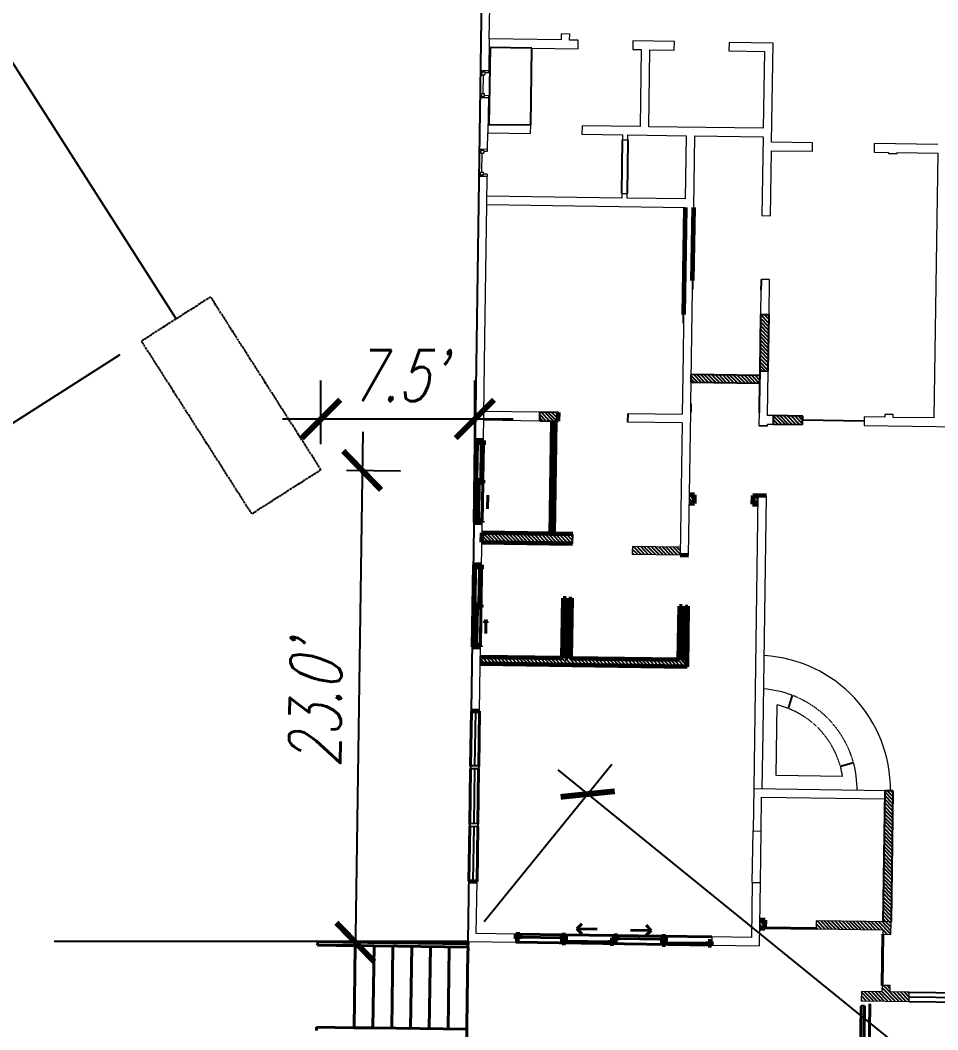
# Model space of a CAD drawing. Extents: x -13328 to 38686, y -10157 to 7853.
# Drawn here: x -8136 to -7599, y 3157 to 3748 of the extents above; entities that cross this region are included whole.
import ezdxf

# ---------------------------------------------------------------- set-up
doc = ezdxf.new("R2010")
doc.units = 0
doc.header["$LTSCALE"] = 1.5
doc.header["$MEASUREMENT"] = 0
for name, pattern in [('CONTINOUS', [0]), ('HIDDEN2', [0.1875, 0.125, -0.0625]), ('PHANTOM', [2.5, 1.25, -0.25, 0.25, -0.25, 0.25, -0.25]), ('PHANTOM2', [1.25, 0.625, -0.125, 0.125, -0.125, 0.125, -0.125])]:
    doc.linetypes.add(name, pattern=pattern)
doc.layers.get('0').update_dxf_attribs({"color": 8})
doc.layers.get('DEFPOINTS').update_dxf_attribs({"color": 11})
for name, color, linetype in [('A-Deck-Edge', 2, 'Continuous'), ('A-Deck-Guardrail', 1, 'Continuous'), ('A-FLOR', 1, 'Continuous'), ('A-Stair', 1, 'Continuous'), ('A-WALL-ext-exs', 2, 'Continuous'), ('A-Wall-Int', 3, 'Continuous'), ('A-wall-int-exs', 41, 'Continuous'), ('A-Window', 74, 'Continuous'), ('A-Window-exs', 43, 'Continuous'), ('C-Septic-exs', 2, 'PHANTOM'), ('C-SS', 140, 'PHANTOM2'), ('Hatch-walls', 8, 'Continuous'), ('Layer1', 1, 'Continuous'), ('Q-CASE', 31, 'Continuous')]:
    doc.layers.add(name, color=color, linetype=linetype)
doc.layers.add('A-Wall-ext', color=6, linetype='Continuous', lineweight=18)
doc.styles.add('ROMANS', font='ROMANS.shx', dxfattribs={"width": 0.7, "oblique": 15})
doc.dimstyles.new('Dim240.0', dxfattribs={"dimscale": 240, "dimtxt": 0.125, "dimasz": 0.09375, "dimexe": 0.09375, "dimexo": 0.0625, "dimgap": 0.03125, "dimtad": 1, "dimdec": 1, "dimlfac": 0.083333, "dimzin": 0, "dimdsep": 46, "dimtxsty": 'ROMANS', "dimblk1": 'ARCHTICK', "dimblk2": 'ARCHTICK', "dimsah": 1, "dimcen": 0.09375, "dimdle": 0.09375, "dimclrd": 256, "dimclre": 256, "dimclrt": 3, "dimadec": 4, "dimazin": 0, "dimtfac": 1, "dimtdec": 1, "dimtmove": 0, "dimatfit": 3, "dimldrblk": 'ARCHTICK', "dimfxl": 1, "dimtolj": 1, "dimtzin": 0, "dimarcsym": 0})
pattern_1 = [(134.16842, (-7865.037, 3831.0003), (-1.075942, -1.0451548), [])]

# ---------------------------------------------------------------- blocks, each defined once
blk = doc.blocks.new('Fixed - 16_ x 42_-626436-Level 1')
at = {"layer": 'A-Window-exs', "lineweight": 9}
for p, q in [((-9.5, 2.375), (-8.75, 2.375)), ((-8.75, -0.125), (-8.75, 2.375)), ((-8.75, 1.625), (-8.75, -0.125)), ((-8.75, 1.625), (-7, 1.625)), ((-7, 1.625), (-7, -0.125)), ((-7, 0.75), (4, 0.75)), ((4, 1.625), (4, -0.125)), ((5.75, 1.625), (4, 1.625)), ((5.75, -0.125), (5.75, 2.375)), ((6.5, 2.375), (5.75, 2.375)), ((5.75, 1.625), (5.75, -0.125)), ((-8.25, -2.375), (-9.5, -2.375)), ((-8.75, -0.125), (-7, -0.125)), ((-8.75, -0.125), (-8.25, -0.125)), ((-8.25, -2.375), (-8.25, -0.125)), ((5.75, -0.125), (4, -0.125)), ((5.25, -0.125), (5.75, -0.125)), ((5.25, -0.125), (5.25, -2.375)), ((5.25, -2.375), (6.5, -2.375))]:
    blk.add_line(p, q, dxfattribs=at)
blk = doc.blocks.new('_ARCHTICK')
at = {"color": 0, "linetype": 'ByBlock', "const_width": 0.15}
blk.add_lwpolyline([(-0.5, -0.5), (0.5, 0.5)], dxfattribs=at)
blk = doc.blocks.new('*D137')
at = {"layer": 'DEFPOINTS', "color": 0, "transparency": 16777216}
for p in [(-7960.07, 3485.06), (-7964.08, 3208.96), (-7939.98, 3208.61)]:
    blk.add_point(p, dxfattribs=at)
at = {"layer": 'Layer1', "lineweight": -2, "transparency": 16777216}
for p, q in [((-7935.65, 3507.21), (-7940.31, 3186.11)), ((-7945.07, 3484.84), (-7913.48, 3484.38)), ((-7949.08, 3208.74), (-7917.49, 3208.28))]:
    blk.add_line(p, q, dxfattribs=at)
at = {"layer": 'Layer1', "lineweight": -2, "transparency": 16777216, "xscale": 22.5, "yscale": 22.5, "zscale": 22.5}
for p, rotation in [((-7935.98, 3484.71), 89.16842300854665), ((-7939.98, 3208.61), 269.1684230085467)]:
    blk.add_blockref('_ARCHTICK', p, dxfattribs=dict(at, rotation=rotation))
at = {"layer": 'Layer1', "color": 3, "transparency": 16777216, "insert": (-7963.33, 3347.02), "char_height": 30, "attachment_point": 5, "rotation": 89.16842, "style": 'ROMANS'}
blk.add_mtext("\\A1;23.0'", dxfattribs=at)
blk = doc.blocks.new('*D138')
at = {"layer": 'DEFPOINTS', "color": 0, "transparency": 16777216}
for p in [(-7870.08, 3514.78), (-7960.07, 3485.06), (-7870.08, 3483.75)]:
    blk.add_point(p, dxfattribs=at)
at = {"layer": 'Layer1', "lineweight": -2, "transparency": 16777216}
for p, q in [((-7960.07, 3500.06), (-7960.07, 3537.28)), ((-7870.08, 3498.75), (-7870.08, 3537.28)), ((-7982.57, 3514.78), (-7847.58, 3514.78))]:
    blk.add_line(p, q, dxfattribs=at)
at = {"layer": 'Layer1', "lineweight": -2, "transparency": 16777216, "xscale": 22.5, "yscale": 22.5, "zscale": 22.5, "rotation": 180}
blk.add_blockref('_ARCHTICK', (-7960.07, 3514.78), dxfattribs=at)
at = {"layer": 'Layer1', "lineweight": -2, "transparency": 16777216, "xscale": 22.5, "yscale": 22.5, "zscale": 22.5}
blk.add_blockref('_ARCHTICK', (-7870.08, 3514.78), dxfattribs=at)
at = {"layer": 'Layer1', "color": 3, "transparency": 16777216, "insert": (-7915.07, 3540.14), "char_height": 30, "attachment_point": 5, "style": 'ROMANS'}
blk.add_mtext("\\A1;7.5'", dxfattribs=at)
blk = doc.blocks.new('*D139')
at = {"layer": 'DEFPOINTS', "color": 0, "transparency": 16777216}
for p in [(-7874.06, 3209.06), (-7161.11, 2773.6), (-7231.11, 2687.34)]:
    blk.add_point(p, dxfattribs=at)
at = {"layer": 'Layer1', "lineweight": -2, "transparency": 16777216}
for p, q in [((-7864.61, 3220.71), (-7789.9, 3312.79)), ((-7821.54, 3309.49), (-7143.64, 2759.42)), ((-7221.65, 2698.99), (-7146.94, 2791.07))]:
    blk.add_line(p, q, dxfattribs=at)
at = {"layer": 'Layer1', "lineweight": -2, "transparency": 16777216, "xscale": 22.5, "yscale": 22.5, "zscale": 22.5}
for p, rotation in [((-7804.07, 3295.31), 140.9430207804882), ((-7161.11, 2773.6), 320.9430207804882)]:
    blk.add_blockref('_ARCHTICK', p, dxfattribs=dict(at, rotation=rotation))
at = {"layer": 'Layer1', "color": 3, "transparency": 16777216, "insert": (-7466.62, 3054.15), "char_height": 30, "attachment_point": 5, "rotation": 320.94302, "style": 'ROMANS'}
blk.add_mtext("\\A1;69.0'", dxfattribs=at)
blk = doc.blocks.new('*D141')
at = {"layer": 'DEFPOINTS', "color": 0, "transparency": 16777216}
for p in [(-8690.22, 4584.99), (-8065.07, 3560.41), (-8463.29, 3306.37)]:
    blk.add_point(p, dxfattribs=at)
at = {"layer": 'Layer1', "lineweight": -2, "transparency": 16777216}
for p, q in [((-8702.87, 4576.92), (-9127.65, 4305.94)), ((-9120.78, 4337.01), (-8451.19, 3287.4)), ((-8077.72, 3552.34), (-8482.26, 3294.27))]:
    blk.add_line(p, q, dxfattribs=at)
at = {"layer": 'Layer1', "lineweight": -2, "transparency": 16777216, "xscale": 22.5, "yscale": 22.5, "zscale": 22.5}
for p, rotation in [((-9108.68, 4318.04), 122.5354359777797), ((-8463.29, 3306.37), 302.5354359777796)]:
    blk.add_blockref('_ARCHTICK', p, dxfattribs=dict(at, rotation=rotation))
at = {"layer": 'Layer1', "color": 3, "transparency": 16777216, "insert": (-8764.61, 3825.84), "char_height": 30, "attachment_point": 5, "rotation": 302.53544, "style": 'ROMANS'}
blk.add_mtext("\\A1;100.0'", dxfattribs=at)

msp = doc.modelspace()

# ---------------------------------------------------------------- hatches: boundary and pattern name
at = {"layer": 'Hatch-walls'}
h = msp.add_hatch(dxfattribs=at)
h.set_pattern_fill('ANSI31', color=256, scale=12, angle=89.168423)
h.set_pattern_definition(pattern_1)
h.paths.add_polyline_path([(-7743.4854, 3540.8306), (-7743.5507, 3536.3311), (-7703.555, 3535.7506), (-7703.4516, 3542.8748), (-7698.4521, 3542.8023), (-7697.9731, 3575.7988), (-7702.9726, 3575.8713), (-7703.4896, 3540.2501)])
h = msp.add_hatch(dxfattribs=at)
h.set_pattern_fill('ANSI31', color=256, scale=12, angle=89.168423)
h.set_pattern_definition([(134.1684, (-7867.0367, 3831.0293), (-1.075942, -1.045155), [])])
h.paths.add_polyline_path([(-7832.0619, 3518.7388), (-7832.1344, 3513.7394), (-7821.2641, 3513.5816), (-7821.1915, 3518.5811)])
h = msp.add_hatch(dxfattribs=at)
h.set_pattern_fill('ANSI31', color=256, scale=12, angle=89.168423)
h.set_pattern_definition(pattern_1)
h.paths.add_polyline_path([(-7678.4041, 3511.508), (-7678.3316, 3516.5075), (-7695.4109, 3516.7554), (-7695.4834, 3511.7559)])
h = msp.add_hatch(dxfattribs=at)
h.set_pattern_fill('ANSI31', color=256, scale=12, angle=89.168423)
h.set_pattern_definition(pattern_1)
h.paths.add_polyline_path([(-7744.5068, 3470.463), (-7744.5794, 3465.4636), (-7741.5797, 3465.42), (-7741.5071, 3470.4195)])
h = msp.add_hatch(dxfattribs=at)
h.set_pattern_fill('ANSI31', color=256, scale=12, angle=89.168423)
h.set_pattern_definition(pattern_1)
h.paths.add_polyline_path([(-7707.5833, 3464.9266), (-7704.5836, 3464.883), (-7704.511, 3469.8825), (-7707.5107, 3469.9261)])
h = msp.add_hatch(dxfattribs=at)
h.set_pattern_fill('ANSI31', color=256, scale=12, angle=89.168423)
h.set_pattern_definition(pattern_1)
h.paths.add_polyline_path([(-7865.8424, 3448.2217), (-7865.9222, 3442.7223), (-7824.9178, 3442.1271), (-7812.9278, 3441.953), (-7812.8879, 3444.7028), (-7812.848, 3447.4525)])
h = msp.add_hatch(dxfattribs=at)
h.set_pattern_fill('ANSI31', color=256, scale=12, angle=89.168423)
h.set_pattern_definition([(134.16842, (-7865.5482, 3795.7741), (-1.075942, -1.045155), [])])
h.paths.add_polyline_path([(-7777.9502, 3440.1554), (-7778.0155, 3435.6559), (-7750.0184, 3435.2495), (-7749.9531, 3439.7491), (-7755.4526, 3439.8289), (-7755.4922, 3437.0953), (-7771.4906, 3437.3275), (-7771.4509, 3440.0611)])
h.paths.add_polyline_path([(-7771.4509, 3440.0611), (-7771.4906, 3437.3275), (-7755.4922, 3437.0953), (-7755.4526, 3439.8289)], flags=17)
h = msp.add_hatch(dxfattribs=at)
h.set_pattern_fill('ANSI31', color=256, scale=12, angle=89.168423)
h.set_pattern_definition(pattern_1)
h.paths.add_polyline_path([(-7866.8983, 3375.4715), (-7866.9564, 3371.4719), (-7745.9691, 3369.7158), (-7745.4544, 3405.1801), (-7747.1417, 3405.2046), (-7747.5916, 3374.2079), (-7749.2164, 3374.2315), (-7748.7665, 3405.2282), (-7750.4538, 3405.2527), (-7750.9106, 3373.7879), (-7813.9039, 3374.7023), (-7813.3928, 3409.9166), (-7815.0801, 3409.9411), (-7815.5898, 3374.8227), (-7817.2147, 3374.8463), (-7816.7049, 3409.9647), (-7818.3923, 3409.9892), (-7818.9034, 3374.7748)])
h = msp.add_hatch(dxfattribs=at)
h.set_pattern_fill('ANSI31', color=256, scale=12, angle=89.168423)
h.set_pattern_definition([(134.16842, (-7933.2008, 3820.2065), (-1.075942, -1.045155), [])])
h.paths.add_polyline_path([(-7816.7049, 3409.9647), (-7818.3923, 3409.9892), (-7818.4146, 3408.4517), (-7816.7273, 3408.4272)])
h.paths.add_polyline_path([(-7813.3928, 3409.9166), (-7815.0801, 3409.9411), (-7815.1024, 3408.4036), (-7813.4151, 3408.3791)])
h = msp.add_hatch(dxfattribs=at)
h.set_pattern_fill('ANSI31', color=256, scale=12, angle=89.168423)
h.set_pattern_definition([(134.16842, (-7865.2624, 3815.47), (-1.075942, -1.045155), [])])
h.paths.add_polyline_path([(-7748.7665, 3405.2282), (-7750.4538, 3405.2527), (-7750.4762, 3403.7152), (-7748.7888, 3403.6907)])
h.paths.add_polyline_path([(-7745.4544, 3405.1801), (-7747.1417, 3405.2046), (-7747.164, 3403.6671), (-7745.4767, 3403.6426)])
h = msp.add_hatch(dxfattribs=at)
h.set_pattern_fill('ANSI31', color=256, scale=12, angle=89.168423)
h.set_pattern_definition(pattern_1)
h.paths.add_polyline_path([(-7630.2581, 3297.2867), (-7631.372, 3220.5448), (-7626.6225, 3220.4758), (-7625.5086, 3297.2177)])
h = msp.add_hatch(dxfattribs=at)
h.set_pattern_fill('ANSI31', color=256, scale=12, angle=89.168423)
h.set_pattern_definition(pattern_1)
h.paths.add_polyline_path([(-7703.3644, 3221.5897), (-7703.4334, 3216.8402), (-7700.4337, 3216.7967), (-7700.3647, 3221.5462)])
h = msp.add_hatch(dxfattribs=at)
h.set_pattern_fill('ANSI31', color=256, scale=12, angle=89.168423)
h.set_pattern_definition(pattern_1)
h.paths.add_polyline_path([(-7670.3679, 3221.1108), (-7670.4368, 3216.3613), (-7631.441, 3215.7953), (-7631.4772, 3213.2955), (-7626.7277, 3213.2266), (-7626.6225, 3220.4758)])
h = msp.add_hatch(dxfattribs=at)
h.set_pattern_fill('ANSI31', color=256, scale=12, angle=89.168423)
h.set_pattern_definition(pattern_1)
h.paths.add_polyline_path([(-7643.9639, 3179.8547), (-7644.0437, 3174.3553), (-7616.0612, 3173.9492), (-7615.9814, 3179.4486), (-7627.2157, 3179.6116), (-7627.1631, 3183.2298), (-7631.9126, 3183.2987), (-7631.9652, 3179.6806)])

# ---------------------------------------------------------------- linework, layer by layer
at = {"layer": 'A-Deck-Edge', "lineweight": 40}
for p, q in [((-7874.0643, 3209.0579), (-7874.1138, 3205.6491)), ((-7874.0643, 3209.0579), (-7874.0643, 3209.0579)), ((-7874.1428, 3203.6493), (-7874.7814, 3159.6539)), ((-7642.4263, 2941.6679), (-7639.0736, 3172.6515)), ((-7874.8104, 3157.6541), (-7877.8958, 2945.0857))]:
    msp.add_line(p, q, dxfattribs=at)
at = {"layer": 'A-Deck-Guardrail', "lineweight": 40}
for p, q in [((-7644.0854, 3171.463), (-7647.3822, 2944.7402)), ((-7642.0915, 3171.434), (-7645.4114, 2942.7114))]:
    msp.add_line(p, q, dxfattribs=at)
at = {"layer": 'A-Deck-Guardrail'}
msp.add_line((-7642.0915, 3171.434), (-7644.0854, 3171.463), dxfattribs=at)
at = {"layer": 'A-FLOR'}
for p, q in [((-7642.3717, 3513.4853), (-7678.3679, 3514.0077)), ((-7615.9814, 3179.4486), (-7581.985, 3178.9551)), ((-7616.0612, 3173.9492), (-7582.0648, 3173.4557))]:
    msp.add_line(p, q, dxfattribs=at)
at = {"layer": 'A-FLOR', "lineweight": 40}
for p, q in [((-7872.1079, 3343.8465), (-7872.576, 3311.5937)), ((-7867.8265, 3311.5248), (-7867.3584, 3343.7775)), ((-7872.5977, 3310.1), (-7873.0666, 3277.7945)), ((-7868.3171, 3277.7256), (-7867.8482, 3310.0311)), ((-7873.0883, 3276.3008), (-7873.5527, 3244.3042)), ((-7868.8032, 3244.2353), (-7868.3388, 3276.2319)), ((-7700.4301, 3217.0467), (-7670.4332, 3216.6113)), ((-7731.5793, 3206.9898), (-7846.0672, 3208.6516)), ((-7731.5104, 3211.7393), (-7845.9983, 3213.4011)), ((-7631.4778, 3213.2572), (-7631.9132, 3183.2603))]:
    msp.add_line(p, q, dxfattribs=at)
at = {"layer": 'A-Stair', "lineweight": 40}
for p, q in [((-7961.9819, 3208.9247), (-7962.0109, 3206.9249)), ((-7961.9819, 3208.9247), (-7874.0847, 3207.6488)), ((-7962.0109, 3206.9249), (-7951.0121, 3206.7652)), ((-7951.0121, 3206.7652), (-7940.0133, 3206.6056)), ((-7940.0133, 3206.6056), (-7940.7099, 3158.6106)), ((-7940.0133, 3206.6056), (-7929.0144, 3206.4459)), ((-7929.0144, 3206.4459), (-7929.7111, 3158.451)), ((-7929.0144, 3206.4459), (-7874.1138, 3205.6491)), ((-7918.0156, 3206.2863), (-7918.7122, 3158.2913)), ((-7907.0167, 3206.1266), (-7907.7134, 3158.1317)), ((-7896.0179, 3205.967), (-7896.7145, 3157.972)), ((-7885.0191, 3205.8073), (-7885.7157, 3157.8124)), ((-7874.0202, 3205.6477), (-7874.0492, 3203.6479)), ((-7874.0202, 3205.6477), (-7874.0492, 3203.6479)), ((-7962.7076, 3158.9299), (-7962.7366, 3156.9301)), ((-7962.7076, 3158.9299), (-7951.7087, 3158.7703)), ((-7951.7087, 3158.7703), (-7940.7099, 3158.6106)), ((-7940.7099, 3158.6106), (-7929.7111, 3158.451)), ((-7929.7111, 3158.451), (-7874.8104, 3157.6541)), ((-7874.6878, 3159.6525), (-7874.7169, 3157.6528)), ((-7874.6878, 3159.6525), (-7874.7169, 3157.6528))]:
    msp.add_line(p, q, dxfattribs=at)
at = {"layer": 'A-Wall-ext', "lineweight": 60}
for p, q in [((-7865.0593, 3502.1726), (-7869.8088, 3502.2415)), ((-7870.5054, 3454.2465), (-7865.7559, 3454.1776)), ((-7866.1161, 3429.3618), (-7870.8656, 3429.4308)), ((-7871.5623, 3381.4358), (-7866.8128, 3381.3669)), ((-7867.3584, 3343.7775), (-7872.1079, 3343.8465)), ((-7873.5527, 3244.3042), (-7868.8032, 3244.2353)), ((-7700.3647, 3221.5462), (-7703.3644, 3221.5897)), ((-7700.4337, 3216.7967), (-7700.3647, 3221.5462)), ((-7703.4334, 3216.8402), (-7700.4337, 3216.7967))]:
    msp.add_line(p, q, dxfattribs=at)
at = {"layer": 'A-Wall-ext'}
for p, q in [((-7703.3644, 3221.5897), (-7703.4334, 3216.8402)), ((-7670.3679, 3221.1108), (-7670.4368, 3216.3613)), ((-7626.6225, 3220.4758), (-7670.3679, 3221.1108)), ((-7626.7277, 3213.2266), (-7626.6225, 3220.4758)), ((-7670.4368, 3216.3613), (-7631.441, 3215.7953)), ((-7631.441, 3215.7953), (-7631.4772, 3213.2955)), ((-7631.4772, 3213.2955), (-7626.7277, 3213.2266)), ((-7643.9639, 3179.8547), (-7644.0437, 3174.3553)), ((-7631.9652, 3179.6806), (-7643.9639, 3179.8547)), ((-7631.9126, 3183.2987), (-7631.9652, 3179.6806)), ((-7627.1631, 3183.2298), (-7631.9126, 3183.2987)), ((-7627.2157, 3179.6116), (-7627.1631, 3183.2298)), ((-7615.9814, 3179.4486), (-7627.2157, 3179.6116)), ((-7616.0612, 3173.9492), (-7615.9814, 3179.4486)), ((-7644.0437, 3174.3553), (-7616.0612, 3173.9492))]:
    msp.add_line(p, q, dxfattribs=at)
at = {"layer": 'A-Wall-ext', "lineweight": 9}
for p, q in [((-7846.0672, 3208.6516), (-7845.9983, 3213.4011)), ((-7731.5104, 3211.7393), (-7731.5793, 3206.9898))]:
    msp.add_line(p, q, dxfattribs=at)
at = {"layer": 'A-WALL-ext-exs', "lineweight": 9}
for p, q in [((-7866.1218, 3756.2582), (-7866.666, 3718.7621)), ((-7861.6481, 3737.1912), (-7861.3723, 3756.1892)), ((-7861.6481, 3737.1912), (-7861.9165, 3718.6932)), ((-7866.666, 3718.7621), (-7861.9165, 3718.6932)), ((-7866.8983, 3702.7638), (-7867.3337, 3672.767)), ((-7862.1488, 3702.6949), (-7866.8983, 3702.7638)), ((-7862.1488, 3702.6949), (-7862.4463, 3682.197)), ((-7862.5842, 3672.698), (-7862.4463, 3682.197)), ((-7867.3337, 3672.767), (-7862.5842, 3672.698)), ((-7867.5659, 3656.7686), (-7868.938, 3562.2352)), ((-7862.8164, 3656.6997), (-7867.5659, 3656.7686)), ((-7863.0558, 3640.2014), (-7862.8164, 3656.6997)), ((-7864.1885, 3562.1662), (-7863.0558, 3640.2014)), ((-7868.938, 3562.2352), (-7869.8088, 3502.2415)), ((-7865.0593, 3502.1726), (-7864.1885, 3562.1662)), ((-7870.5054, 3454.2465), (-7870.8656, 3429.4308)), ((-7865.8424, 3448.2217), (-7865.7559, 3454.1776)), ((-7866.1161, 3429.3618), (-7865.8424, 3448.2217)), ((-7871.5623, 3381.4358), (-7872.1079, 3343.8465)), ((-7866.9709, 3370.472), (-7866.8128, 3381.3669)), ((-7867.3584, 3343.7775), (-7866.9709, 3370.472)), ((-7706.9928, 3298.9005), (-7707.3581, 3273.7325)), ((-7629.5609, 3297.2766), (-7707, 3298.4006)), ((-7702.6086, 3273.6636), (-7702.3195, 3293.5821)), ((-7702.3195, 3293.5821), (-7630.3271, 3292.5372)), ((-7707.7955, 3243.5998), (-7707.3581, 3273.7325)), ((-7707.3581, 3273.7325), (-7702.6086, 3273.6636)), ((-7703.046, 3243.5309), (-7702.6086, 3273.6636)), ((-7873.5527, 3244.3042), (-7874.0643, 3209.0579)), ((-7869.2459, 3213.7385), (-7868.8032, 3244.2353)), ((-7707.7955, 3243.5998), (-7708.2628, 3211.4019)), ((-7707.7955, 3243.5998), (-7703.046, 3243.5309)), ((-7703.5822, 3206.5834), (-7703.046, 3243.5309)), ((-7874.0643, 3209.0579), (-7846.0672, 3208.6516)), ((-7845.9983, 3213.4011), (-7869.2459, 3213.7385)), ((-7708.2628, 3211.4019), (-7731.5104, 3211.7393)), ((-7731.5793, 3206.9898), (-7703.5822, 3206.5834))]:
    msp.add_line(p, q, dxfattribs=at)
at = {"layer": 'A-Wall-Int'}
for p, q in [((-7742.6879, 3595.7792), (-7742.7604, 3590.7798)), ((-7702.6921, 3595.1987), (-7702.7646, 3590.1992)), ((-7748.0502, 3570.8544), (-7747.9776, 3575.8539)), ((-7702.9726, 3575.8713), (-7703.4516, 3542.8748)), ((-7697.9731, 3575.7988), (-7702.9726, 3575.8713)), ((-7698.4521, 3542.8023), (-7697.9731, 3575.7988)), ((-7743.5507, 3536.3311), (-7743.4854, 3540.8306)), ((-7703.4896, 3540.2501), (-7743.4854, 3540.8306)), ((-7703.4516, 3542.8748), (-7698.4521, 3542.8023)), ((-7743.5507, 3536.3311), (-7703.555, 3535.7506)), ((-7743.7328, 3523.7868), (-7743.8054, 3518.7874)), ((-7703.7358, 3523.2927), (-7703.8083, 3518.2932)), ((-7832.1344, 3513.7394), (-7832.0619, 3518.7388)), ((-7821.1915, 3518.5811), (-7832.0619, 3518.7388)), ((-7780.5526, 3512.9907), (-7780.48, 3517.9901)), ((-7695.4834, 3511.7559), (-7695.4109, 3516.7554)), ((-7678.3316, 3516.5075), (-7695.4109, 3516.7554)), ((-7678.4041, 3511.508), (-7678.3316, 3516.5075)), ((-7832.1344, 3513.7394), (-7821.2641, 3513.5816)), ((-7703.916, 3510.8782), (-7698.9165, 3510.8056)), ((-7695.4834, 3511.7559), (-7678.4041, 3511.508)), ((-7704.5836, 3464.883), (-7704.511, 3469.8825)), ((-7812.9278, 3441.953), (-7812.848, 3447.4525)), ((-7866.8983, 3375.4715), (-7866.9709, 3370.472)), ((-7630.2581, 3297.2867), (-7631.372, 3220.5448)), ((-7625.5086, 3297.2177), (-7630.2581, 3297.2867)), ((-7625.5086, 3297.2177), (-7626.6225, 3220.4758))]:
    msp.add_line(p, q, dxfattribs=at)
at = {"layer": 'A-Wall-Int', "lineweight": 9}
for p, q in [((-7697.6737, 3596.4265), (-7702.6732, 3596.4991)), ((-7777.9502, 3440.1554), (-7778.0155, 3435.6559)), ((-7749.9531, 3439.7491), (-7777.9502, 3440.1554)), ((-7778.0155, 3435.6559), (-7750.0184, 3435.2495))]:
    msp.add_line(p, q, dxfattribs=at)
at = {"layer": 'A-Wall-Int', "lineweight": 60}
for p, q in [((-7821.2641, 3513.5816), (-7821.1915, 3518.5811)), ((-7741.5071, 3470.4195), (-7744.5068, 3470.463)), ((-7741.5797, 3465.42), (-7741.5071, 3470.4195)), ((-7707.5107, 3469.9261), (-7707.5833, 3464.9266)), ((-7699.5115, 3469.8099), (-7707.5107, 3469.9261)), ((-7744.5794, 3465.4636), (-7741.5797, 3465.42)), ((-7707.5833, 3464.9266), (-7704.5836, 3464.883)), ((-7865.9222, 3442.7223), (-7865.8424, 3448.2217)), ((-7812.848, 3447.4525), (-7865.8424, 3448.2217)), ((-7865.9222, 3442.7223), (-7812.9278, 3441.953)), ((-7750.0184, 3435.2495), (-7745.019, 3435.177)), ((-7818.3923, 3409.9892), (-7818.9034, 3374.7748)), ((-7818.3923, 3409.9892), (-7816.7049, 3409.9647)), ((-7816.7049, 3409.9647), (-7817.2147, 3374.8463)), ((-7815.5898, 3374.8227), (-7815.0801, 3409.9411)), ((-7813.9039, 3374.7023), (-7813.3928, 3409.9166)), ((-7750.4538, 3405.2527), (-7750.9106, 3373.7879)), ((-7750.4538, 3405.2527), (-7748.7665, 3405.2282)), ((-7748.7665, 3405.2282), (-7749.2164, 3374.2315)), ((-7747.5916, 3374.2079), (-7747.1417, 3405.2046)), ((-7745.9691, 3369.7158), (-7745.4544, 3405.1801)), ((-7818.9034, 3374.7748), (-7866.8983, 3375.4715)), ((-7817.2147, 3374.8463), (-7815.5898, 3374.8227)), ((-7750.9106, 3373.7879), (-7813.9039, 3374.7023)), ((-7749.2164, 3374.2315), (-7747.5916, 3374.2079)), ((-7745.9691, 3369.7158), (-7866.9564, 3371.4719))]:
    msp.add_line(p, q, dxfattribs=at)
at = {"layer": 'A-Wall-Int', "lineweight": 40}
for p, q in [((-7816.7049, 3409.9647), (-7818.3923, 3409.9892)), ((-7813.3928, 3409.9166), (-7815.0801, 3409.9411)), ((-7748.7665, 3405.2282), (-7750.4538, 3405.2527)), ((-7745.4544, 3405.1801), (-7747.1417, 3405.2046))]:
    msp.add_line(p, q, dxfattribs=at)
at = {"layer": 'A-wall-int-exs', "lineweight": 9}
for p, q in [((-7819.6017, 3740.0813), (-7819.6525, 3736.5817)), ((-7814.6022, 3740.0087), (-7819.6017, 3740.0813)), ((-7814.653, 3736.5091), (-7814.6022, 3740.0087)), ((-7819.6525, 3736.5817), (-7861.6481, 3737.1912)), ((-7809.6535, 3736.4365), (-7814.653, 3736.5091)), ((-7809.7261, 3731.4371), (-7809.6535, 3736.4365)), ((-7777.6569, 3735.9721), (-7777.7295, 3730.9726)), ((-7753.3782, 3735.6197), (-7777.6569, 3735.9721)), ((-7753.4508, 3730.6202), (-7753.3782, 3735.6197)), ((-7721.3816, 3735.1553), (-7721.4541, 3730.1558)), ((-7695.6655, 3734.782), (-7721.3816, 3735.1553)), ((-7696.5073, 3676.7881), (-7695.6655, 3734.782)), ((-7836.7233, 3731.8289), (-7809.7261, 3731.4371)), ((-7777.7295, 3730.9726), (-7772.73, 3730.9001)), ((-7772.73, 3730.9001), (-7773.3831, 3685.9048)), ((-7768.3836, 3685.8323), (-7767.7305, 3730.8275)), ((-7767.7305, 3730.8275), (-7753.4508, 3730.6202)), ((-7721.4541, 3730.1558), (-7700.7376, 3729.8551)), ((-7700.7376, 3729.8551), (-7701.3907, 3684.8599)), ((-7837.4489, 3681.8342), (-7837.3763, 3686.8337)), ((-7807.3795, 3686.3983), (-7807.4521, 3681.3988)), ((-7773.3831, 3685.9048), (-7807.3795, 3686.3983)), ((-7862.4463, 3682.197), (-7837.4489, 3681.8342)), ((-7807.4521, 3681.3988), (-7783.6424, 3681.0532)), ((-7783.6424, 3681.0532), (-7783.6846, 3678.1464)), ((-7780.5599, 3678.1011), (-7780.5177, 3681.0079)), ((-7780.5177, 3681.0079), (-7746.4585, 3680.5135)), ((-7701.3907, 3684.8599), (-7768.3836, 3685.8323)), ((-7746.4585, 3680.5135), (-7746.9955, 3643.5174)), ((-7783.6846, 3678.1464), (-7780.5599, 3678.1011)), ((-7742.0686, 3638.4453), (-7741.459, 3680.4409)), ((-7741.459, 3680.4409), (-7701.4632, 3679.8604)), ((-7701.4632, 3679.8604), (-7702.1317, 3633.8062)), ((-7672.5098, 3676.4398), (-7696.5073, 3676.7881)), ((-7672.5824, 3671.4404), (-7672.5098, 3676.4398)), ((-7636.5136, 3675.9173), (-7636.5862, 3670.9179)), ((-7599.2675, 3675.3767), (-7636.5136, 3675.9173)), ((-7697.1327, 3633.7011), (-7696.5799, 3671.7887)), ((-7696.5799, 3671.7887), (-7672.5824, 3671.4404)), ((-7636.5862, 3670.9179), (-7628.0871, 3670.7945)), ((-7628.0871, 3670.7945), (-7628.0962, 3670.1647)), ((-7628.0962, 3670.1647), (-7623.0968, 3670.0921)), ((-7623.0968, 3670.0921), (-7623.0876, 3670.7219)), ((-7623.0876, 3670.7219), (-7599.3401, 3670.3773)), ((-7599.3401, 3670.3773), (-7601.5897, 3515.3936)), ((-7784.1794, 3644.0571), (-7862.9833, 3645.2009)), ((-7784.1411, 3646.6926), (-7784.1794, 3644.0571)), ((-7784.1411, 3646.6926), (-7781.0165, 3646.6473)), ((-7781.0547, 3644.0117), (-7781.0165, 3646.6473)), ((-7863.0558, 3640.2014), (-7747.0681, 3638.5179)), ((-7746.9955, 3643.5174), (-7781.0547, 3644.0117)), ((-7702.1317, 3633.8062), (-7697.1327, 3633.7011)), ((-7697.9731, 3575.7988), (-7697.6737, 3596.4265)), ((-7743.7328, 3523.7868), (-7742.7604, 3590.7798)), ((-7702.7646, 3590.1992), (-7702.9726, 3575.8713)), ((-7748.0502, 3570.8544), (-7748.3162, 3552.527)), ((-7748.3162, 3552.527), (-7748.8242, 3517.5307)), ((-7698.8294, 3516.805), (-7698.4521, 3542.8023)), ((-7832.0619, 3518.7388), (-7864.8119, 3519.2142)), ((-7745.019, 3435.177), (-7743.8054, 3518.7874)), ((-7703.8083, 3518.2932), (-7703.916, 3510.8782)), ((-7695.4109, 3516.7554), (-7698.8294, 3516.805)), ((-7642.3354, 3515.985), (-7642.4079, 3510.9855)), ((-7630.3366, 3515.8108), (-7642.3354, 3515.985)), ((-7630.313, 3517.4406), (-7630.3366, 3515.8108)), ((-7625.3135, 3517.368), (-7630.313, 3517.4406)), ((-7625.3372, 3515.7383), (-7625.3135, 3517.368)), ((-7601.5897, 3515.3936), (-7625.3372, 3515.7383)), ((-7864.8845, 3514.2147), (-7832.1344, 3513.7394)), ((-7748.8967, 3512.5312), (-7780.5526, 3512.9907)), ((-7748.8967, 3512.5312), (-7750.0184, 3435.2495)), ((-7698.9165, 3510.8056), (-7698.902, 3511.8055)), ((-7698.902, 3511.8055), (-7695.4254, 3511.7551)), ((-7642.4079, 3510.9855), (-7572.9153, 3509.9769)), ((-7704.511, 3469.8825), (-7706.9928, 3298.9005)), ((-7701.5189, 3331.5154), (-7699.5115, 3469.8099)), ((-7693.8853, 3306.2111), (-7693.2861, 3347.493)), ((-7702.0006, 3298.328), (-7701.5189, 3331.5154)), ((-7655.0695, 3305.6477), (-7693.8853, 3306.2111))]:
    msp.add_line(p, q, dxfattribs=at)
at = {"layer": 'A-wall-int-exs', "lineweight": 60}
for p, q in [((-7747.0681, 3638.5179), (-7747.9776, 3575.8539)), ((-7742.6879, 3595.7792), (-7742.0686, 3638.4453))]:
    msp.add_line(p, q, dxfattribs=at)
at = {"layer": 'A-wall-int-exs'}
for p, q in [((-7702.6732, 3596.4991), (-7702.6921, 3595.1987)), ((-7702.9726, 3575.8713), (-7697.9731, 3575.7988)), ((-7703.4516, 3542.8748), (-7703.7358, 3523.2927)), ((-7703.4516, 3542.8748), (-7698.4521, 3542.8023)), ((-7695.4254, 3511.7551), (-7695.3528, 3516.7545)), ((-7684.444, 3353.1042), (-7686.8898, 3345.4735)), ((-7648.5906, 3313.6178), (-7656.2823, 3311.4159))]:
    msp.add_line(p, q, dxfattribs=at)
at = {"layer": 'A-wall-int-exs', "lineweight": 9}
msp.add_lwpolyline([(-7780.48, 3517.9901), (-7748.8242, 3517.5307)], dxfattribs=at)
for radius, start, end in [(78.3658, 359.3830253, 86.7072153), (58.8658, 69.1770295, 85.8911317), (50.8658, 68.6965191, 76.2574881), (50.8658, 8.5522248, 15.1953877), (58.8658, 359.3830253, 15.3013367)]:
    msp.add_arc((-7705.3697, 3298.0834), radius, start, end, dxfattribs=at)
at = {"layer": 'A-wall-int-exs', "linetype": 'HIDDEN2', "lineweight": 9}
for radius, start, end in [(58.8658, 15.8794294, 68.748357), (50.8658, 16.112094, 68.0405569)]:
    msp.add_arc((-7705.3697, 3298.0834), radius, start, end, dxfattribs=at)
at = {"layer": 'A-Window', "lineweight": 40}
for p, q in [((-7869.8088, 3502.2415), (-7870.5054, 3454.2465)), ((-7868.5698, 3501.4734), (-7868.8945, 3479.1008)), ((-7865.7559, 3454.1776), (-7865.0593, 3502.1726)), ((-7865.0956, 3499.6728), (-7865.3949, 3479.05)), ((-7868.9199, 3477.351), (-7869.2193, 3456.7281)), ((-7865.4203, 3477.3002), (-7865.745, 3454.9275)), ((-7862.524, 3470.1324), (-7862.6401, 3462.1332)), ((-7870.8656, 3429.4308), (-7871.5623, 3381.4358)), ((-7869.6266, 3428.6627), (-7869.9514, 3406.29)), ((-7866.8128, 3381.3669), (-7866.1161, 3429.3618)), ((-7866.1524, 3426.8621), (-7866.4517, 3406.2393)), ((-7869.9768, 3404.5402), (-7870.2761, 3383.9174)), ((-7866.4771, 3404.4894), (-7866.8019, 3382.1168)), ((-7863.5809, 3397.3216), (-7864.6098, 3395.3364)), ((-7863.5809, 3397.3216), (-7863.697, 3389.3225)), ((-7863.5809, 3397.3216), (-7862.61, 3395.3073)), ((-7807.4065, 3219.4466), (-7810.4497, 3216.4905)), ((-7807.4065, 3219.4466), (-7810.4497, 3216.4905)), ((-7807.4936, 3213.4473), (-7810.4497, 3216.4905)), ((-7798.451, 3216.3163), (-7810.4497, 3216.4905)), ((-7807.4936, 3213.4473), (-7810.4497, 3216.4905)), ((-7798.451, 3216.3163), (-7810.4497, 3216.4905)), ((-7778.9583, 3215.6728), (-7766.9595, 3215.4986)), ((-7778.9583, 3215.6728), (-7766.9595, 3215.4986)), ((-7770.0028, 3212.5425), (-7766.9595, 3215.4986)), ((-7770.0028, 3212.5425), (-7766.9595, 3215.4986)), ((-7769.9157, 3218.5418), (-7766.9595, 3215.4986)), ((-7769.9157, 3218.5418), (-7766.9595, 3215.4986)), ((-7843.8686, 3211.5796), (-7819.0271, 3211.219)), ((-7843.8686, 3211.5796), (-7819.0271, 3211.219)), ((-7790.9099, 3208.8107), (-7817.0564, 3209.1902)), ((-7790.9099, 3208.8107), (-7817.0564, 3209.1902)), ((-7786.6511, 3210.7491), (-7760.5333, 3210.37)), ((-7786.6511, 3210.7491), (-7760.5333, 3210.37)), ((-7733.6806, 3207.98), (-7758.5625, 3208.3412))]:
    msp.add_line(p, q, dxfattribs=at)
at = {"layer": 'A-Window', "lineweight": 60}
for p, q in [((-7868.5589, 3502.2233), (-7868.5698, 3501.4734)), ((-7865.0702, 3501.4226), (-7868.5698, 3501.4734)), ((-7866.8454, 3499.6982), (-7866.82, 3501.448)), ((-7865.0956, 3499.6728), (-7866.8454, 3499.6982)), ((-7865.9705, 3499.6855), (-7866.2698, 3479.0627)), ((-7865.0593, 3502.1726), (-7865.0956, 3499.6728)), ((-7868.8945, 3479.1008), (-7868.9199, 3477.351)), ((-7865.4203, 3477.3002), (-7868.9199, 3477.351)), ((-7868.8945, 3479.1008), (-7865.3949, 3479.05)), ((-7868.045, 3477.3383), (-7868.3444, 3456.7154)), ((-7867.1701, 3477.3256), (-7867.1447, 3479.0754)), ((-7865.3949, 3479.05), (-7865.4203, 3477.3002)), ((-7869.2193, 3456.7281), (-7869.2556, 3454.2284)), ((-7867.4695, 3456.7027), (-7869.2193, 3456.7281)), ((-7867.4949, 3454.9529), (-7867.4695, 3456.7027)), ((-7865.745, 3454.9275), (-7869.2447, 3454.9783)), ((-7865.745, 3454.9275), (-7865.7559, 3454.1776)), ((-7869.6158, 3429.4126), (-7869.6266, 3428.6627)), ((-7866.127, 3428.6119), (-7869.6266, 3428.6627)), ((-7867.9022, 3426.8875), (-7867.8768, 3428.6373)), ((-7866.1524, 3426.8621), (-7867.9022, 3426.8875)), ((-7867.0273, 3426.8748), (-7867.3267, 3406.252)), ((-7866.1161, 3429.3618), (-7866.1524, 3426.8621)), ((-7869.9514, 3406.29), (-7869.9768, 3404.5402)), ((-7866.4771, 3404.4894), (-7869.9768, 3404.5402)), ((-7869.9514, 3406.29), (-7866.4517, 3406.2393)), ((-7869.1019, 3404.5275), (-7869.4012, 3383.9047)), ((-7868.227, 3404.5148), (-7868.2016, 3406.2647)), ((-7866.4517, 3406.2393), (-7866.4771, 3404.4894)), ((-7870.2761, 3383.9174), (-7870.3124, 3381.4177)), ((-7866.8019, 3382.1168), (-7870.3015, 3382.1676)), ((-7868.5263, 3383.892), (-7870.2761, 3383.9174)), ((-7868.5517, 3382.1422), (-7868.5263, 3383.892)), ((-7866.8019, 3382.1168), (-7866.8128, 3381.3669)), ((-7845.8829, 3210.6087), (-7845.843, 3213.3584)), ((-7845.8829, 3210.6087), (-7845.843, 3213.3584)), ((-7843.8831, 3210.5797), (-7845.8829, 3210.6087)), ((-7843.8831, 3210.5797), (-7845.8829, 3210.6087)), ((-7845.843, 3213.3584), (-7843.8432, 3213.3294)), ((-7845.843, 3213.3584), (-7843.8432, 3213.3294)), ((-7843.8432, 3213.3294), (-7843.8831, 3210.5797)), ((-7843.8432, 3213.3294), (-7843.8831, 3210.5797)), ((-7819.0416, 3210.2191), (-7819.0707, 3208.2193)), ((-7819.0416, 3210.2191), (-7819.0707, 3208.2193)), ((-7819.0707, 3208.2193), (-7817.0709, 3208.1903)), ((-7819.0707, 3208.2193), (-7817.0709, 3208.1903)), ((-7819.0416, 3210.2191), (-7819.0017, 3212.9688)), ((-7819.0416, 3210.2191), (-7819.0017, 3212.9688)), ((-7817.0419, 3210.1901), (-7819.0416, 3210.2191)), ((-7817.0419, 3210.1901), (-7819.0416, 3210.2191)), ((-7817.0419, 3210.1901), (-7819.0416, 3210.2191)), ((-7817.0419, 3210.1901), (-7819.0416, 3210.2191)), ((-7817.0419, 3210.1901), (-7819.0416, 3210.2191)), ((-7817.0419, 3210.1901), (-7819.0416, 3210.2191)), ((-7819.0017, 3212.9688), (-7817.0019, 3212.9398)), ((-7819.0017, 3212.9688), (-7817.0019, 3212.9398)), ((-7817.0709, 3208.1903), (-7817.0419, 3210.1901)), ((-7817.0709, 3208.1903), (-7817.0419, 3210.1901)), ((-7817.0019, 3212.9398), (-7817.0419, 3210.1901)), ((-7817.0019, 3212.9398), (-7817.0419, 3210.1901)), ((-7790.8954, 3209.8106), (-7790.9244, 3207.8108)), ((-7790.8954, 3209.8106), (-7790.9244, 3207.8108)), ((-7788.8956, 3209.7815), (-7790.8954, 3209.8106)), ((-7788.8956, 3209.7815), (-7790.8954, 3209.8106)), ((-7788.9246, 3207.7818), (-7788.8956, 3209.7815)), ((-7788.9246, 3207.7818), (-7788.8956, 3209.7815)), ((-7788.6654, 3209.7782), (-7788.6254, 3212.5279)), ((-7788.6654, 3209.7782), (-7788.6254, 3212.5279)), ((-7786.6656, 3209.7492), (-7788.6654, 3209.7782)), ((-7786.6656, 3209.7492), (-7788.6654, 3209.7782)), ((-7788.6254, 3212.5279), (-7786.6257, 3212.4989)), ((-7788.6254, 3212.5279), (-7786.6257, 3212.4989)), ((-7786.6257, 3212.4989), (-7786.6656, 3209.7492)), ((-7786.6257, 3212.4989), (-7786.6656, 3209.7492)), ((-7760.5478, 3209.3701), (-7760.5768, 3207.3703)), ((-7760.5478, 3209.3701), (-7760.5768, 3207.3703)), ((-7760.5478, 3209.3701), (-7760.5079, 3212.1198)), ((-7760.5478, 3209.3701), (-7760.5079, 3212.1198)), ((-7758.548, 3209.3411), (-7760.5478, 3209.3701)), ((-7758.548, 3209.3411), (-7760.5478, 3209.3701)), ((-7758.548, 3209.3411), (-7760.5478, 3209.3701)), ((-7758.548, 3209.3411), (-7760.5478, 3209.3701)), ((-7758.548, 3209.3411), (-7760.5478, 3209.3701)), ((-7758.548, 3209.3411), (-7760.5478, 3209.3701)), ((-7760.5079, 3212.1198), (-7758.5081, 3212.0908)), ((-7760.5079, 3212.1198), (-7758.5081, 3212.0908)), ((-7758.577, 3207.3413), (-7758.548, 3209.3411)), ((-7758.577, 3207.3413), (-7758.548, 3209.3411)), ((-7758.5081, 3212.0908), (-7758.548, 3209.3411)), ((-7758.5081, 3212.0908), (-7758.548, 3209.3411)), ((-7733.6661, 3208.9799), (-7733.6952, 3206.9801)), ((-7733.6661, 3208.9799), (-7733.6952, 3206.9801)), ((-7731.6663, 3208.9509), (-7733.6661, 3208.9799)), ((-7731.6663, 3208.9509), (-7733.6661, 3208.9799)), ((-7731.6954, 3206.9511), (-7731.6663, 3208.9509)), ((-7731.6954, 3206.9511), (-7731.6663, 3208.9509)), ((-7790.9244, 3207.8108), (-7788.9246, 3207.7818)), ((-7790.9244, 3207.8108), (-7788.9246, 3207.7818)), ((-7760.5768, 3207.3703), (-7758.577, 3207.3413)), ((-7760.5768, 3207.3703), (-7758.577, 3207.3413)), ((-7733.6952, 3206.9801), (-7731.6954, 3206.9511)), ((-7733.6952, 3206.9801), (-7731.6954, 3206.9511))]:
    msp.add_line(p, q, dxfattribs=at)
at = {"layer": 'A-Window', "ltscale": 0.3}
for p, q in [((-7869.7331, 3343.812), (-7870.1975, 3311.8154)), ((-7867.8482, 3310.0311), (-7872.5977, 3310.1)), ((-7867.8228, 3311.7809), (-7872.5723, 3311.8498)), ((-7870.2229, 3310.0656), (-7870.6881, 3278.0162)), ((-7868.3388, 3276.2319), (-7873.0883, 3276.3008)), ((-7868.3134, 3277.9817), (-7873.0629, 3278.0507)), ((-7870.7135, 3276.2664), (-7871.1779, 3244.2697))]:
    msp.add_line(p, q, dxfattribs=at)
at = {"layer": 'A-Window'}
for p, q in [((-7872.5723, 3311.8498), (-7872.5977, 3310.1)), ((-7867.8228, 3311.7809), (-7867.8482, 3310.0311)), ((-7873.0629, 3278.0507), (-7873.0883, 3276.3008)), ((-7868.3134, 3277.9817), (-7868.3388, 3276.2319)), ((-7616.0213, 3176.6989), (-7582.0249, 3176.2054))]:
    msp.add_line(p, q, dxfattribs=at)
at = {"layer": 'C-Septic-exs', "linetype": 'CONTINOUS', "ltscale": 0.33}
msp.add_line((-8044.8396, 3573.3173), (-8346.3955, 4046.0197), dxfattribs=at)
at = {"layer": 'C-SS', "transparency": 33554687}
for p, q in [((-8024.6062, 3586.225), (-8065.0731, 3560.4096)), ((-7960.0677, 3485.0579), (-8024.6062, 3586.225)), ((-8000.5345, 3459.2425), (-8065.0731, 3560.4096)), ((-7960.0677, 3485.0579), (-8000.5345, 3459.2425))]:
    msp.add_line(p, q, dxfattribs=at)
at = {"layer": 'DEFPOINTS'}
for q in [(-7865.0369, 3831.0003), (-8116.1323, 3209.0579)]:
    msp.add_line((-7874.0643, 3209.0579), q, dxfattribs=at)
at = {"layer": 'Layer1'}
for p, q in [((-7784.1411, 3646.6926), (-7783.6846, 3678.1464)), ((-7780.5599, 3678.1011), (-7781.0165, 3646.6473))]:
    msp.add_line(p, q, dxfattribs=at)
at = {"layer": 'Layer1', "lineweight": 60}
for p, q in [((-7824.8887, 3513.6342), (-7825.8466, 3447.6411)), ((-7823.8468, 3447.6121), (-7822.8889, 3513.6052))]:
    msp.add_line(p, q, dxfattribs=at)
at = {"layer": 'Q-CASE'}
for p, q in [((-7836.7233, 3731.8289), (-7861.7206, 3732.1918)), ((-7861.6238, 3687.1856), (-7860.9707, 3732.1809)), ((-7837.3763, 3686.8337), (-7836.7233, 3731.8289)), ((-7862.3737, 3687.1965), (-7837.3763, 3686.8337))]:
    msp.add_line(p, q, dxfattribs=at)

# ---------------------------------------------------------------- block references
at = {"layer": 'A-Window-exs', "rotation": 89.16842300854778}
for p in [(-7864.3856, 3712.2283), (-7865.0532, 3666.2332)]:
    msp.add_blockref('Fixed - 16_ x 42_-626436-Level 1', p, dxfattribs=at)

# ---------------------------------------------------------------- dimensions: what is measured, and where the dimension line sits
at = {"layer": 'Layer1'}
dim = msp.add_linear_dim(base=(-8463.2943, 3306.3683), p1=(-8690.225, 4584.9881), p2=(-8065.0731, 3560.4096), angle=302.535436, dimstyle='Dim240.0', override={"dimpost": "'"}, dxfattribs=at)
dim.commit()
dim.dimension.update_dxf_attribs({"geometry": '*D141', "text_midpoint": (-8764.6094, 3825.8413)})
dim = msp.add_linear_dim(base=(-7870.0772, 3514.7846), p1=(-7960.0677, 3485.0579), p2=(-7870.0772, 3483.7517), dimstyle='Dim240.0', override={"dimpost": "'"}, dxfattribs=at)
dim.commit()
dim.dimension.update_dxf_attribs({"geometry": '*D138', "text_midpoint": (-7915.0724, 3540.1418)})
at = {"layer": 'Layer1', "transparency": 33554687}
dim = msp.add_aligned_dim(p1=(-7960.0677, 3485.0579), p2=(-7964.0753, 3208.955), distance=24.0936, dimstyle='Dim240.0', override={"dimpost": "'"}, dxfattribs=at)
dim.commit()
dim.dimension.update_dxf_attribs({"geometry": '*D137', "text_midpoint": (-7963.3349, 3347.0248)})
at = {"layer": 'Layer1'}
dim = msp.add_aligned_dim(p1=(-7874.0643, 3209.0579), p2=(-7231.1059, 2687.341), distance=111.0807, dimstyle='Dim240.0', override={"dimpost": "'"}, dxfattribs=at)
dim.commit()
dim.dimension.update_dxf_attribs({"geometry": '*D139', "text_midpoint": (-7466.6166, 3054.1461)})

doc.saveas('drawing.dxf')
